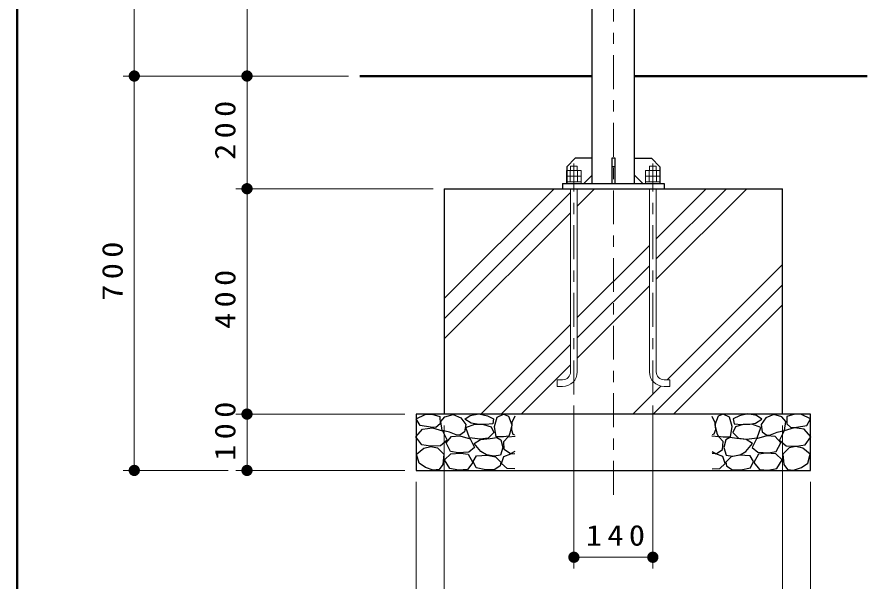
# Model space of a CAD drawing. Units: millimetres on the paper, scale 1:20. Extents: x -365 to 0, y 0 to 257.
# Drawn here: x -365 to -289.6, y 56.2 to 106.2 of the extents above; entities that cross this region are included whole.
import ezdxf

# ---------------------------------------------------------------- set-up
doc = ezdxf.new("R2010")
doc.units = ezdxf.units.MM
doc.linetypes.add('USER2', pattern=[6, 3, -1, 1, -1])
doc.layers.add('LY_1', color=7, linetype='Continuous', lineweight=13)
doc.styles.add('ＭＳ ゴシック', font='')
doc.styles.get('ＭＳ ゴシック').set_extended_font_data('MS Gothic')

# ---------------------------------------------------------------- blocks, each defined once
blk = doc.blocks.new('filled_dot')
at = {"color": 0, "linetype": 'Continuous', "lineweight": -2, "const_width": 1.25}
blk.add_lwpolyline([(-0.625, 0, 1), (0.625, 0, 1)], format="xyb", close=True, dxfattribs=at)

msp = doc.modelspace()

# ---------------------------------------------------------------- linework, layer by layer
at = {"layer": 'LY_1', "lineweight": 50}
for p, q in [((-365, 257), (-365, 0)), ((-334.596, 100.989), (-313.971, 100.989)), ((-310.221, 100.989), (-289.596, 100.989))]:
    msp.add_line(p, q, dxfattribs=at)
at = {"layer": 'LY_1'}
for p, q in [((-354.596, 100.989), (-354.596, 138.489)), ((-344.596, 100.989), (-344.596, 129.989)), ((-335.596, 100.989), (-355.596, 100.989)), ((-335.596, 100.989), (-355.596, 100.989)), ((-354.596, 65.989), (-354.596, 100.989)), ((-335.596, 100.989), (-345.596, 100.989)), ((-343.775, 100.989), (-345.596, 100.989)), ((-344.596, 90.989), (-344.596, 100.989)), ((-315.896, 92.989), (-315.296, 92.989)), ((-315.896, 92.599), (-315.896, 92.989)), ((-315.296, 92.599), (-315.296, 92.989)), ((-308.896, 92.599), (-308.896, 92.989)), ((-308.296, 92.989), (-308.896, 92.989)), ((-308.296, 92.599), (-308.296, 92.989)), ((-314.946, 92.599), (-316.246, 92.599)), ((-316.246, 92.599), (-316.246, 91.439)), ((-314.946, 92.099), (-316.246, 92.099)), ((-315.921, 92.599), (-315.921, 91.599)), ((-315.271, 92.599), (-315.271, 91.599)), ((-314.946, 92.599), (-314.946, 91.439)), ((-309.246, 92.599), (-307.946, 92.599)), ((-309.246, 92.599), (-309.246, 91.439)), ((-309.246, 92.099), (-307.946, 92.099)), ((-308.921, 92.599), (-308.921, 91.599)), ((-308.271, 92.599), (-308.271, 91.599)), ((-307.946, 92.599), (-307.946, 91.439)), ((-314.946, 91.599), (-316.246, 91.599)), ((-309.246, 91.599), (-307.946, 91.599)), ((-328.096, 90.989), (-345.596, 90.989)), ((-328.096, 90.989), (-345.596, 90.989)), ((-344.596, 70.989), (-344.596, 90.989)), ((-327.096, 81.244), (-317.351, 90.989)), ((-327.096, 79.448), (-315.896, 90.648)), ((-315.896, 74.739), (-315.896, 90.989)), ((-315.296, 89.452), (-313.759, 90.989)), ((-315.296, 74.739), (-315.296, 90.989)), ((-308.896, 74.739), (-308.896, 90.989)), ((-308.296, 82.96), (-300.267, 90.989)), ((-308.296, 84.757), (-302.063, 90.989)), ((-308.296, 86.553), (-303.859, 90.989)), ((-308.296, 74.739), (-308.296, 90.989)), ((-327.096, 77.652), (-315.896, 88.852)), ((-315.296, 79.553), (-308.896, 85.953)), ((-315.296, 77.757), (-308.896, 84.157)), ((-307.318, 74.039), (-297.096, 84.261)), ((-315.296, 75.96), (-308.896, 82.36)), ((-308.572, 70.989), (-297.096, 82.465)), ((-306.776, 70.989), (-297.096, 80.669)), ((-323.859, 70.989), (-315.896, 78.953)), ((-322.063, 70.989), (-315.896, 77.157)), ((-320.267, 70.989), (-315.896, 75.36)), ((-317.096, 74.039), (-317.096, 73.439)), ((-316.596, 74.039), (-317.096, 74.039)), ((-307.596, 74.039), (-307.096, 74.039)), ((-307.096, 74.039), (-307.096, 73.439)), ((-316.596, 73.439), (-317.096, 73.439)), ((-310.368, 70.989), (-307.885, 73.472)), ((-307.596, 73.439), (-307.096, 73.439)), ((-315.596, 71.739), (-315.596, 57.284)), ((-308.596, 71.739), (-308.596, 57.284)), ((-330.596, 70.989), (-345.596, 70.989)), ((-344.596, 65.989), (-344.596, 70.989)), ((-327.096, 69.989), (-327.096, 50.989)), ((-297.096, 69.989), (-297.096, 50.989)), ((-346.28, 65.989), (-355.596, 65.989)), ((-330.596, 65.989), (-345.596, 65.989)), ((-329.596, 64.989), (-329.596, 43.989)), ((-294.596, 64.989), (-294.596, 43.989)), ((-308.596, 58.284), (-315.596, 58.284))]:
    msp.add_line(p, q, dxfattribs=at)
at = {"layer": 'LY_1', "linetype": 'USER2'}
for p, q in [((-312.096, 132.831), (-312.096, 63.666)), ((-315.596, 72.739), (-315.596, 93.239)), ((-308.596, 72.739), (-308.596, 93.239))]:
    msp.add_line(p, q, dxfattribs=at)
at = {"layer": 'LY_1', "lineweight": 25}
for p, q in [((-313.971, 100.989), (-313.971, 113.989)), ((-310.221, 100.989), (-310.221, 113.989)), ((-313.971, 91.439), (-313.971, 100.989)), ((-310.221, 91.439), (-310.221, 100.989)), ((-316.221, 92.939), (-315.471, 93.689)), ((-313.971, 93.689), (-315.471, 93.689)), ((-311.946, 93.689), (-312.246, 93.689)), ((-312.246, 93.689), (-312.246, 91.439)), ((-311.946, 91.439), (-311.946, 93.689)), ((-310.221, 93.689), (-308.721, 93.689)), ((-307.971, 92.939), (-308.721, 93.689)), ((-316.221, 92.939), (-316.221, 91.439)), ((-311.946, 92.939), (-312.246, 92.939)), ((-307.971, 92.939), (-307.971, 91.439)), ((-313.971, 92.189), (-314.721, 91.439)), ((-310.221, 92.189), (-309.471, 91.439)), ((-316.596, 91.439), (-307.596, 91.439)), ((-316.596, 91.439), (-316.596, 90.989)), ((-307.596, 91.439), (-307.596, 90.989)), ((-327.096, 90.989), (-297.096, 90.989)), ((-327.096, 90.989), (-327.096, 70.989)), ((-297.096, 70.989), (-297.096, 90.989)), ((-294.596, 70.989), (-329.596, 70.989)), ((-329.596, 70.989), (-329.596, 65.989)), ((-294.596, 65.989), (-294.596, 70.989)), ((-329.596, 65.989), (-294.596, 65.989))]:
    msp.add_line(p, q, dxfattribs=at)
for points in [[(-328.329, 69.814), (-329.246, 69.988), (-329.58, 70.582), (-328.8, 70.942), (-328.193, 70.979), (-327.487, 70.781), (-327.474, 70.124), (-327.846, 69.802)], [(-326.037, 69.158), (-326.632, 69.393), (-327.288, 69.542), (-327.387, 70.335), (-327.041, 70.756), (-326.322, 70.954), (-325.616, 70.657), (-325.195, 70.062), (-325.294, 69.418), (-325.715, 69.12)], [(-324.193, 70.096), (-324.709, 70.18), (-325.28, 70.529), (-324.806, 70.863), (-324.039, 71.003), (-323.272, 70.835), (-322.728, 70.57), (-322.798, 70.11), (-323.481, 70.068)], [(-321.379, 69.034), (-321.837, 68.984), (-322.494, 68.959), (-322.642, 69.876), (-322.395, 70.706), (-321.837, 70.979), (-321.391, 70.793), (-321.106, 70.037), (-321.267, 69.282)], [(-302.813, 69.034), (-302.355, 68.984), (-301.698, 68.959), (-301.549, 69.876), (-301.797, 70.706), (-302.355, 70.979), (-302.801, 70.793), (-303.086, 70.037), (-302.925, 69.282)], [(-299.999, 70.096), (-299.483, 70.18), (-298.911, 70.529), (-299.386, 70.863), (-300.153, 71.003), (-300.92, 70.835), (-301.464, 70.57), (-301.394, 70.11), (-300.711, 70.068)], [(-298.155, 69.158), (-297.56, 69.393), (-296.903, 69.542), (-296.804, 70.335), (-297.151, 70.756), (-297.87, 70.954), (-298.576, 70.657), (-298.997, 70.062), (-298.898, 69.418), (-298.477, 69.12)], [(-295.863, 69.814), (-294.946, 69.988), (-294.611, 70.582), (-295.392, 70.942), (-295.999, 70.979), (-296.705, 70.781), (-296.718, 70.124), (-296.346, 69.802)], [(-328.329, 68.142), (-329.097, 68.253), (-329.618, 68.972), (-329.023, 69.653), (-328.131, 69.777), (-327.251, 69.492), (-326.842, 68.687), (-327.425, 68.166)], [(-323.9, 68.757), (-324.848, 68.883), (-325.183, 69.803), (-324.388, 70.082), (-323.621, 70.054), (-322.937, 69.859), (-322.686, 69.343), (-323.202, 68.855)], [(-300.292, 68.757), (-299.344, 68.883), (-299.009, 69.803), (-299.804, 70.082), (-300.571, 70.054), (-301.254, 69.859), (-301.505, 69.343), (-300.989, 68.855)], [(-295.863, 68.142), (-295.095, 68.253), (-294.574, 68.972), (-295.169, 69.653), (-296.061, 69.777), (-296.941, 69.492), (-297.349, 68.687), (-296.767, 68.166)], [(-325.864, 67.547), (-326.545, 67.671), (-326.941, 68.451), (-326.458, 68.997), (-325.715, 69.071), (-324.786, 68.786), (-324.414, 68.018), (-324.922, 67.609)], [(-323.342, 67.363), (-323.858, 67.669), (-324.444, 68.381), (-323.886, 68.743), (-323.035, 68.813), (-322.435, 68.911), (-322.086, 68.701), (-321.891, 68.032), (-322.114, 67.349), (-322.672, 67.265)], [(-300.85, 67.363), (-300.334, 67.669), (-299.748, 68.381), (-300.306, 68.743), (-301.157, 68.813), (-301.757, 68.911), (-302.105, 68.701), (-302.3, 68.032), (-302.077, 67.349), (-301.519, 67.265)], [(-298.328, 67.547), (-297.647, 67.671), (-297.25, 68.451), (-297.733, 68.997), (-298.477, 69.071), (-299.406, 68.786), (-299.778, 68.018), (-299.27, 67.609)], [(-328.069, 66.023), (-328.775, 66.246), (-329.333, 66.643), (-329.556, 67.423), (-328.899, 67.956), (-328.274, 68.101), (-327.685, 67.993), (-327.14, 67.436), (-327.226, 66.519), (-327.549, 66.073)], [(-296.123, 66.023), (-295.417, 66.246), (-294.859, 66.643), (-294.636, 67.423), (-295.293, 67.956), (-295.917, 68.101), (-296.507, 67.993), (-297.052, 67.436), (-296.965, 66.519), (-296.643, 66.073)], [(-325.826, 66.01), (-326.607, 66.171), (-327.078, 66.927), (-326.52, 67.46), (-325.653, 67.509), (-324.972, 67.423), (-324.55, 66.692), (-325.046, 66.072)], [(-322.086, 66.735), (-322.128, 66.4), (-322.616, 66.065), (-323.411, 66.038), (-324.262, 66.205), (-324.527, 66.777), (-324.234, 67.293), (-323.3, 67.335), (-322.547, 67.181)], [(-302.105, 66.735), (-302.063, 66.4), (-301.575, 66.065), (-300.78, 66.038), (-299.929, 66.205), (-299.664, 66.777), (-299.957, 67.293), (-300.892, 67.335), (-301.645, 67.181)], [(-298.365, 66.01), (-297.585, 66.171), (-297.114, 66.927), (-297.672, 67.46), (-298.539, 67.509), (-299.22, 67.423), (-299.641, 66.692), (-299.146, 66.072)]]:
    msp.add_lwpolyline(points, close=True, dxfattribs=at)
for points in [[(-320.833, 70.818), (-321.094, 70.248), (-321.143, 69.591), (-321.019, 69.207), (-320.858, 69.145)], [(-303.358, 70.818), (-303.098, 70.248), (-303.049, 69.591), (-303.172, 69.207), (-303.333, 69.145)], [(-320.846, 67.683), (-321.23, 67.448), (-321.787, 67.844), (-321.825, 68.551), (-321.441, 68.984), (-320.821, 69.021)], [(-303.346, 67.683), (-302.962, 67.448), (-302.404, 67.844), (-302.367, 68.551), (-302.751, 68.984), (-303.371, 69.021)], [(-320.846, 66.122), (-321.527, 66.147), (-322.023, 66.618), (-321.8, 67.237), (-321.18, 67.448), (-320.846, 67.485)], [(-303.346, 66.122), (-302.664, 66.147), (-302.169, 66.618), (-302.392, 67.237), (-303.011, 67.448), (-303.346, 67.485)]]:
    msp.add_lwpolyline(points, dxfattribs=at)
at = {"layer": 'LY_1'}
for centre, radius, start, end in [((-316.596, 74.739), 0.7, 270, 0), ((-316.596, 74.739), 1.3, 270, 0), ((-307.596, 74.739), 1.3, 180, 270), ((-307.596, 74.739), 0.7, 180, 270)]:
    msp.add_arc(centre, radius, start, end, dxfattribs=at)

# ---------------------------------------------------------------- block references
at = {"layer": 'LY_1', "xscale": 0.4, "yscale": 0.4}
for p, rotation in [((-354.596, 100.989), 90), ((-354.596, 100.989), 270), ((-344.596, 100.989), 90), ((-344.596, 100.989), 270), ((-344.596, 90.989), 90), ((-344.596, 90.989), 270), ((-344.596, 70.989), 270), ((-344.596, 70.989), 90), ((-354.596, 65.989), 90), ((-344.596, 65.989), 90), ((-308.596, 58.284), 180)]:
    msp.add_blockref('filled_dot', p, dxfattribs=dict(at, rotation=rotation))
msp.add_blockref('filled_dot', (-315.596, 58.284), dxfattribs=at)

# ---------------------------------------------------------------- texts
at = {"layer": 'LY_1', "char_height": 1.833, "attachment_point": 8, "rotation": 90, "style": 'ＭＳ ゴシック'}
for s, insert in [('\\T1.33;\\W1.15;200', (-345.596, 96.406)), ('\\T1.33;\\W1.15;700', (-355.596, 83.906)), ('\\T1.33;\\W1.15;400', (-345.596, 81.406)), ('\\T1.33;\\W1.15;100', (-345.596, 69.702))]:
    msp.add_mtext(s, dxfattribs=dict(at, insert=insert))
at = {"layer": 'LY_1', "insert": (-311.675, 59.284), "char_height": 1.833, "attachment_point": 8, "style": 'ＭＳ ゴシック'}
msp.add_mtext('\\T1.33;\\W1.15;140', dxfattribs=at)

doc.saveas('drawing.dxf')
